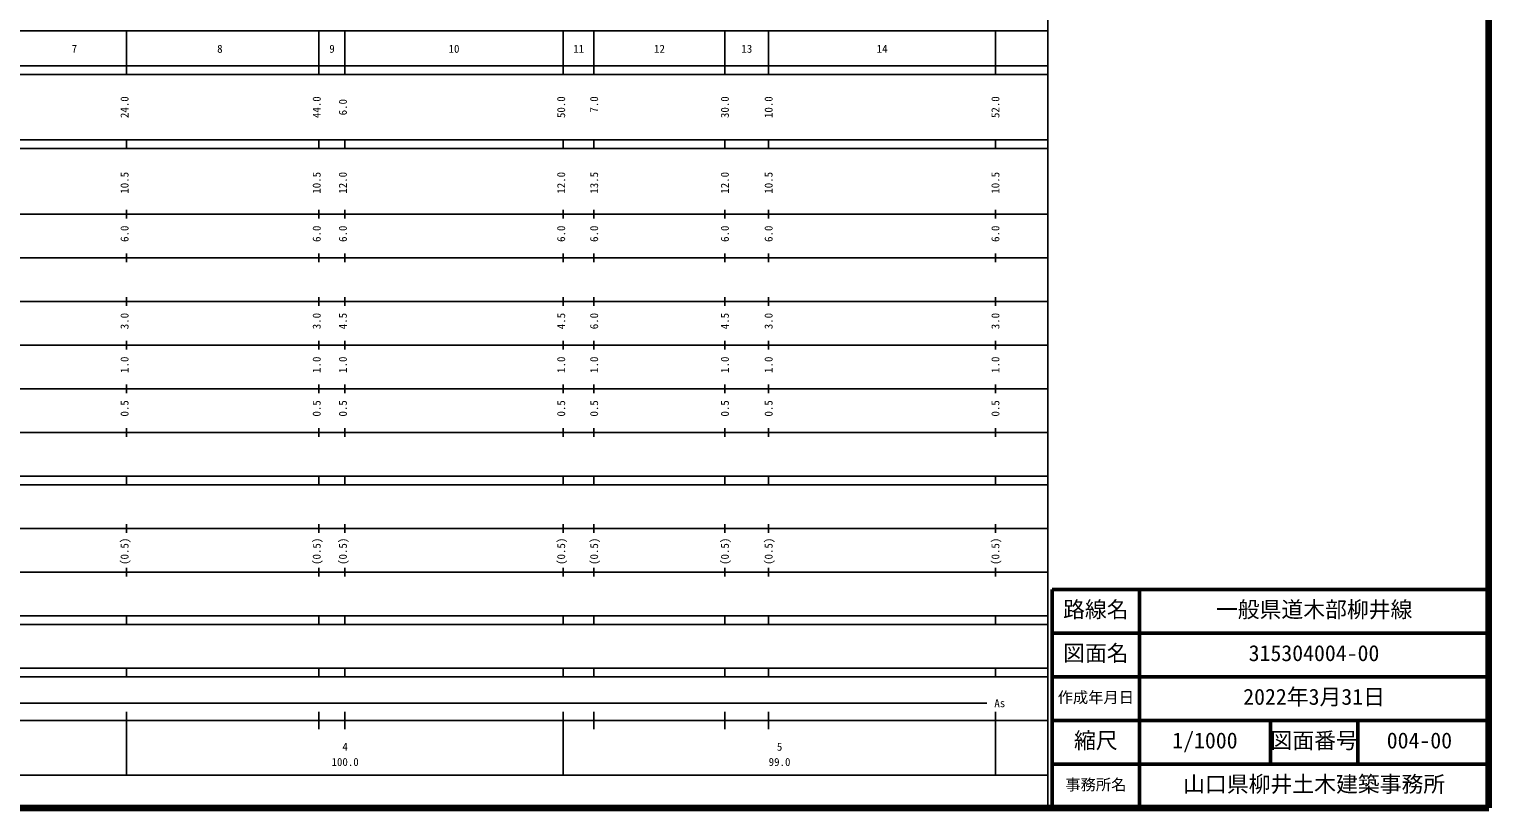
# Model space of a CAD drawing. Units: millimetres, scale not verified. Extents: x 40000 to 680000, y 20000 to 380000.
# Drawn here: x 345700 to 680000, y 20000 to 198357 of the extents above; entities that cross this region are included whole.
import ezdxf
from ezdxf.enums import TextEntityAlignment as Align

# ---------------------------------------------------------------- set-up
doc = ezdxf.new("R2010")
doc.units = ezdxf.units.MM
doc.header["$LTSCALE"] = 1000
for name, color, linetype, lineweight in [('M-TTL', 2, 'Continuous', 140), ('M-TTL-BAND', 7, 'Continuous', 25), ('M-TTL-FRAM', 2, 'Continuous', 50), ('M-TTL-LINE', 7, 'Continuous', 50), ('M-TTL-TXT', 7, 'Continuous', 13)]:
    doc.layers.add(name, color=color, linetype=linetype, lineweight=lineweight)
doc.styles.add('ＭＳ ゴシック', font='')
doc.styles.get('ＭＳ ゴシック').set_extended_font_data('MS Gothic')

msp = doc.modelspace()

# ---------------------------------------------------------------- linework, layer by layer
at = {"layer": 'M-TTL'}
for p, q in [((680000, 20000), (680000, 380000)), ((40000, 20000), (680000, 20000))]:
    msp.add_line(p, q, dxfattribs=at)
at = {"layer": 'M-TTL-BAND'}
for p, q in [((579000, 20000), (579000, 370000)), ((68000, 198000), (579000, 198000)), ((368000, 188000), (368000, 198000)), ((412000, 188000), (412000, 198000)), ((418000, 188000), (418000, 198000)), ((468000, 188000), (468000, 198000)), ((475000, 188000), (475000, 198000)), ((505000, 188000), (505000, 198000)), ((515000, 188000), (515000, 198000)), ((567000, 188000), (567000, 198000)), ((40000, 190000), (579000, 190000)), ((40000, 188000), (579000, 188000)), ((40000, 173000), (579000, 173000)), ((40000, 171000), (579000, 171000)), ((368000, 171000), (368000, 173000)), ((412000, 171000), (412000, 173000)), ((418000, 171000), (418000, 173000)), ((468000, 171000), (468000, 173000)), ((475000, 171000), (475000, 173000)), ((505000, 171000), (505000, 173000)), ((515000, 171000), (515000, 173000)), ((567000, 171000), (567000, 173000)), ((40000, 156000), (579000, 156000)), ((368000, 155000), (368000, 157000)), ((412000, 155000), (412000, 157000)), ((418000, 155000), (418000, 157000)), ((468000, 155000), (468000, 157000)), ((475000, 155000), (475000, 157000)), ((505000, 155000), (505000, 157000)), ((515000, 155000), (515000, 157000)), ((567000, 155000), (567000, 157000)), ((46000, 146000), (579000, 146000)), ((368000, 145000), (368000, 147000)), ((412000, 145000), (412000, 147000)), ((418000, 145000), (418000, 147000)), ((468000, 145000), (468000, 147000)), ((475000, 145000), (475000, 147000)), ((505000, 145000), (505000, 147000)), ((515000, 145000), (515000, 147000)), ((567000, 145000), (567000, 147000)), ((52000, 136000), (579000, 136000)), ((368000, 135000), (368000, 137000)), ((412000, 135000), (412000, 137000)), ((418000, 135000), (418000, 137000)), ((468000, 135000), (468000, 137000)), ((475000, 135000), (475000, 137000)), ((505000, 135000), (505000, 137000)), ((515000, 135000), (515000, 137000)), ((567000, 135000), (567000, 137000)), ((46000, 126000), (579000, 126000)), ((368000, 125000), (368000, 127000)), ((412000, 125000), (412000, 127000)), ((418000, 125000), (418000, 127000)), ((468000, 125000), (468000, 127000)), ((475000, 125000), (475000, 127000)), ((505000, 125000), (505000, 127000)), ((515000, 125000), (515000, 127000)), ((567000, 125000), (567000, 127000)), ((52000, 116000), (579000, 116000)), ((368000, 115000), (368000, 117000)), ((412000, 115000), (412000, 117000)), ((418000, 115000), (418000, 117000)), ((468000, 115000), (468000, 117000)), ((475000, 115000), (475000, 117000)), ((505000, 115000), (505000, 117000)), ((515000, 115000), (515000, 117000)), ((567000, 115000), (567000, 117000)), ((368000, 105000), (368000, 107000)), ((412000, 105000), (412000, 107000)), ((418000, 105000), (418000, 107000)), ((468000, 105000), (468000, 107000)), ((475000, 105000), (475000, 107000)), ((505000, 105000), (505000, 107000)), ((515000, 105000), (515000, 107000)), ((567000, 105000), (567000, 107000)), ((46000, 106000), (579000, 106000)), ((40000, 96000), (579000, 96000)), ((40000, 94000), (579000, 94000)), ((368000, 94000), (368000, 96000)), ((412000, 94000), (412000, 96000)), ((418000, 94000), (418000, 96000)), ((468000, 94000), (468000, 96000)), ((475000, 94000), (475000, 96000)), ((505000, 94000), (505000, 96000)), ((515000, 94000), (515000, 96000)), ((567000, 94000), (567000, 96000)), ((49000, 84000), (579000, 84000)), ((368000, 83000), (368000, 85000)), ((412000, 83000), (412000, 85000)), ((418000, 83000), (418000, 85000)), ((468000, 83000), (468000, 85000)), ((475000, 83000), (475000, 85000)), ((505000, 83000), (505000, 85000)), ((515000, 83000), (515000, 85000)), ((567000, 83000), (567000, 85000)), ((40000, 74000), (579000, 74000)), ((368000, 73000), (368000, 75000)), ((412000, 73000), (412000, 75000)), ((418000, 73000), (418000, 75000)), ((468000, 73000), (468000, 75000)), ((475000, 73000), (475000, 75000)), ((505000, 73000), (505000, 75000)), ((515000, 73000), (515000, 75000)), ((567000, 73000), (567000, 75000)), ((40000, 64000), (579000, 64000)), ((368000, 62000), (368000, 64000)), ((412000, 62000), (412000, 64000)), ((418000, 62000), (418000, 64000)), ((468000, 62000), (468000, 64000)), ((475000, 62000), (475000, 64000)), ((505000, 62000), (505000, 64000)), ((515000, 62000), (515000, 64000)), ((567000, 62000), (567000, 64000)), ((40000, 62000), (579000, 62000)), ((40000, 52000), (579000, 52000)), ((368000, 50000), (368000, 52000)), ((412000, 50000), (412000, 52000)), ((418000, 50000), (418000, 52000)), ((468000, 50000), (468000, 52000)), ((475000, 50000), (475000, 52000)), ((505000, 50000), (505000, 52000)), ((515000, 50000), (515000, 52000)), ((567000, 50000), (567000, 52000)), ((40000, 50000), (579000, 50000)), ((71211, 44000), (505500, 44000)), ((505500, 44000), (565000, 44000)), ((368000, 27500), (368000, 42000)), ((412000, 38000), (412000, 42000)), ((418000, 38000), (418000, 42000)), ((468000, 27500), (468000, 42000)), ((475000, 38000), (475000, 42000)), ((505000, 38000), (505000, 42000)), ((515000, 38000), (515000, 42000)), ((567000, 27500), (567000, 42000)), ((40000, 40000), (579000, 40000)), ((68000, 27500), (579000, 27500))]:
    msp.add_line(p, q, dxfattribs=at)
at = {"layer": 'M-TTL-FRAM'}
for p, q in [((680000, 70000), (580000, 70000)), ((580000, 70000), (580000, 20000))]:
    msp.add_line(p, q, dxfattribs=at)
at = {"layer": 'M-TTL-LINE'}
for p, q in [((600000, 70000), (600000, 20000)), ((680000, 60000), (580000, 60000)), ((680000, 50000), (580000, 50000)), ((680000, 40000), (580000, 40000)), ((630000, 40000), (630000, 30000)), ((650000, 40000), (650000, 30000)), ((680000, 30000), (580000, 30000))]:
    msp.add_line(p, q, dxfattribs=at)

# ---------------------------------------------------------------- texts
at = {"layer": 'M-TTL-BAND', "style": 'ＭＳ ゴシック'}
for s, p in [('7', (355438, 192405)), ('8', (388750, 192405)), ('9', (414438, 192405)), ('10', (441750, 192405)), ('11', (470312, 192405)), ('12', (488812, 192405)), ('13', (508812, 192405)), ('14', (539812, 192405)), ('As', (566750, 42500)), ('4', (417438, 32523)), ('5', (516938, 32523)), ('100.0', (414938, 29033)), ('99.0', (515062, 29033))]:
    msp.add_text(s, height=1833, dxfattribs=at).set_placement(p, align=Align.BOTTOM_LEFT)
for s, p in [('24.0', (369000, 178000)), ('44.0', (413000, 178000)), ('6.0', (419000, 178625)), ('50.0', (469000, 178000)), (' 7.0', (476545, 178000)), ('30.0', (506492, 178000)), ('10.0', (516510, 178000)), ('52.0', (568456, 178000)), ('10.5', (369000, 160674)), ('10.5', (413000, 160674)), ('12.0', (419000, 160674)), ('12.0', (469000, 160674)), ('13.5', (476545, 160674)), ('12.0', (506492, 160674)), ('10.5', (516510, 160674)), ('10.5', (568456, 160674)), ('6.0', (369000, 149625)), ('6.0', (413000, 149625)), ('6.0', (419000, 149625)), ('6.0', (469000, 149625)), ('6.0', (476545, 149625)), ('6.0', (506492, 149625)), ('6.0', (516510, 149625)), ('6.0', (568456, 149625)), ('3.0', (369000, 129625)), ('3.0', (413000, 129625)), ('4.5', (419000, 129625)), ('4.5', (469000, 129625)), ('6.0', (476545, 129625)), ('4.5', (506492, 129625)), ('3.0', (516510, 129625)), ('3.0', (568456, 129625)), ('1.0', (369000, 119625)), ('1.0', (413000, 119625)), ('1.0', (419000, 119625)), ('1.0', (469000, 119625)), ('1.0', (476545, 119625)), ('1.0', (506492, 119625)), ('1.0', (516510, 119625)), ('1.0', (568456, 119625)), ('0.5', (369000, 109625)), ('0.5', (413000, 109625)), ('0.5', (419000, 109625)), ('0.5', (469000, 109625)), ('0.5', (476545, 109625)), ('0.5', (506492, 109625)), ('0.5', (516510, 109625)), ('0.5', (568456, 109625)), ('(0.5)', (369000, 75639)), ('(0.5)', (413000, 75639)), ('(0.5)', (419000, 75639)), ('(0.5)', (469000, 75639)), ('(0.5)', (476545, 75639)), ('(0.5)', (506492, 75639)), ('(0.5)', (516510, 75639)), ('(0.5)', (568456, 75639))]:
    msp.add_text(s, height=1833, rotation=90, dxfattribs=at).set_placement(p, align=Align.BOTTOM_LEFT)
at = {"layer": 'M-TTL-TXT', "style": 'ＭＳ ゴシック'}
for s, height, p in [('路線名', 3666, (582500, 62500)), ('路線名', 3666, (582500, 62500)), ('一般県道木部柳井線', 3666, (617500, 62500)), ('図面名', 3666, (582500, 52500)), ('図面名', 3666, (582500, 52500)), ('315304004-00', 3666, (625000, 52500)), ('作成年月日', 2566, (581250, 43250)), ('作成年月日', 2566, (581250, 43250)), ('2022年3月31日', 3666, (623750, 42500)), ('縮尺', 3666, (585000, 32500)), ('縮尺', 3666, (585000, 32500)), ('1/1000', 3666, (607500, 32500)), ('図面番号', 3666, (630000, 32500)), ('図面番号', 3666, (630000, 32500)), ('004-00', 3666, (656625, 32500)), ('事務所名', 2566, (583000, 23250)), ('事務所名', 2566, (583000, 23250)), ('山口県柳井土木建築事務所', 3666, (610000, 22500))]:
    msp.add_text(s, height=height, dxfattribs=at).set_placement(p, align=Align.BOTTOM_LEFT)

doc.saveas('drawing.dxf')
